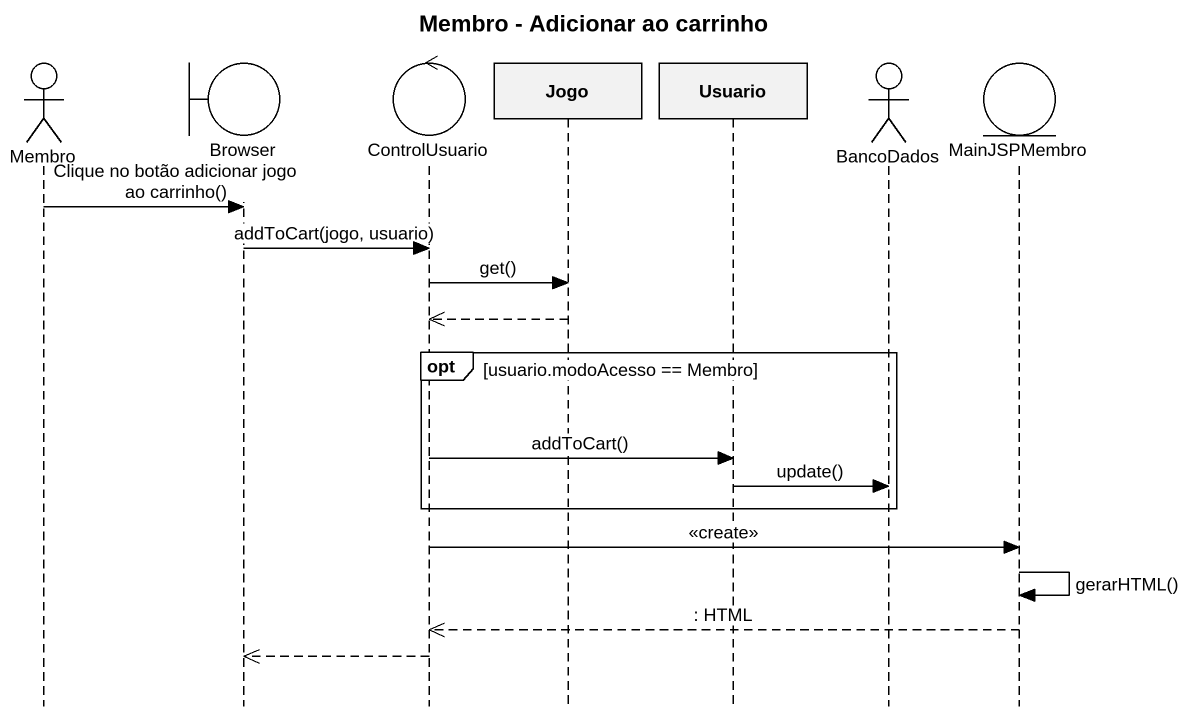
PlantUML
@startuml
title Membro - Adicionar ao carrinho
hide footbox
actor Membro
boundary Browser
control ControlUsuario
participant Jogo
participant Usuario
actor BancoDados
entity MainJSPMembro

Membro -> Browser : Clique no botão adicionar jogo ao carrinho()
Browser -> ControlUsuario : addToCart(jogo, usuario)
ControlUsuario -> Jogo : get()
Jogo -->> ControlUsuario
opt usuario.modoAcesso == Membro
  ControlUsuario -> Usuario : addToCart()
  Usuario -> BancoDados : update()
end
ControlUsuario -> MainJSPMembro : <<create>>
MainJSPMembro -> MainJSPMembro : gerarHTML()
MainJSPMembro -->> ControlUsuario : : HTML
ControlUsuario -->> Browser
@enduml
